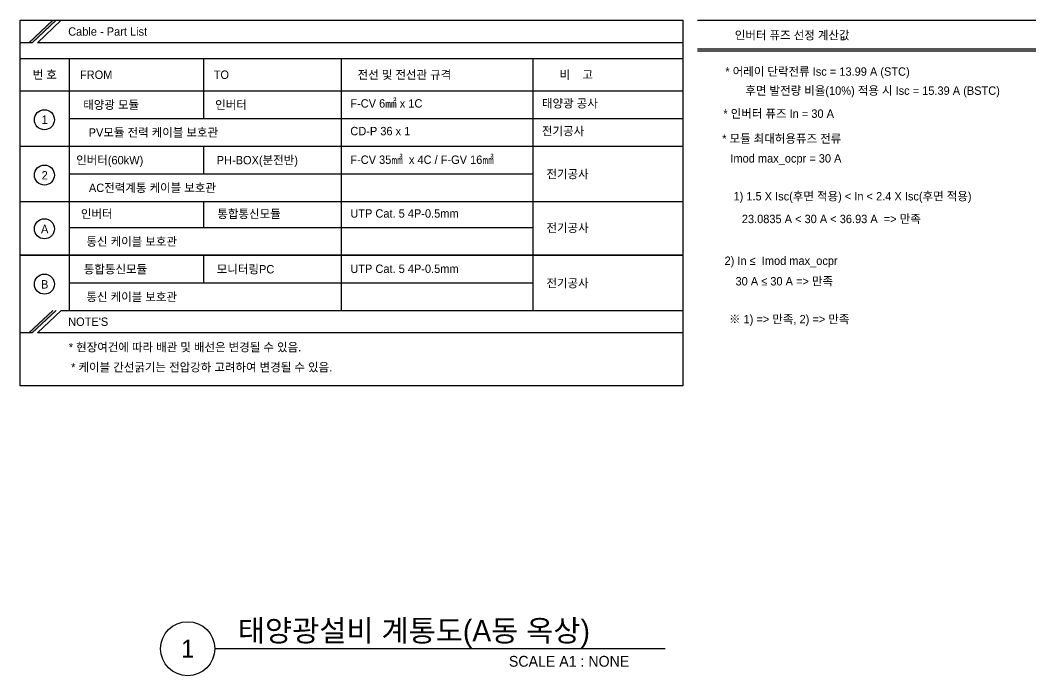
# Model space of a CAD drawing. Header units: millimetres. Extents: x 37541 to 999880, y 4425 to 2037423.
# Drawn here: x 836284 to 920750, y 1256250 to 1310825 of the extents above; entities that cross this region are included whole.
import ezdxf
from ezdxf.enums import TextEntityAlignment as Align

# ---------------------------------------------------------------- set-up
doc = ezdxf.new("R2010")
doc.units = ezdxf.units.MM
doc.header["$LTSCALE"] = 150
for name, color, linetype in [('-----29 Cable Schedule', 1, 'Continuous'), ('-----29 Indicator', 1, 'Continuous'), ('-----30 Text', 2, 'Continuous'), ('-----41 Drawing Title', 2, 'Continuous')]:
    doc.layers.add(name, color=color, linetype=linetype)
doc.styles.add('ELEC', font='')
doc.styles.get('ELEC').set_extended_font_data('Dotum')

msp = doc.modelspace()

# ---------------------------------------------------------------- linework, layer by layer
at = {"layer": '-----29 Cable Schedule'}
for p, q in [((839256.738, 1310825.129), (837283.152, 1308956.203)), ((837701.813, 1308956.203), (839675.398, 1310825.129)), ((837283.152, 1308956.203), (836283.626, 1308956.203)), ((891402.591, 1308956.203), (837701.813, 1308956.203)), ((891402.591, 1307629.352), (836283.626, 1307629.353)), ((840362.149, 1286660.998), (840362.151, 1307629.353)), ((851522.181, 1307629.353), (851522.181, 1302651.593)), ((863001.824, 1286660.998), (863001.825, 1307629.353)), ((878943.543, 1286660.998), (878943.544, 1307629.352)), ((836283.626, 1304954.666), (891402.591, 1304954.665)), ((840362.15, 1302651.593), (891402.59, 1302651.592)), ((836283.626, 1300348.519), (891402.591, 1300348.519)), ((851522.181, 1300348.519), (851522.181, 1298045.446)), ((840362.15, 1298045.446), (878943.544, 1298045.445)), ((836283.625, 1295742.373), (891402.59, 1295742.372)), ((851522.18, 1295742.372), (851522.18, 1293570.218)), ((840362.149, 1293570.218), (878943.543, 1293570.217)), ((851522.18, 1291267.144), (851522.18, 1288964.071)), ((840362.149, 1288964.071), (878943.543, 1288964.07)), ((839254.658, 1286660.998), (837282.452, 1284793.378)), ((837700.82, 1284793.378), (839673.026, 1286660.998)), ((839673.026, 1286660.998), (891402.59, 1286660.998)), ((837282.452, 1284793.378), (836283.625, 1284793.378)), ((891402.59, 1284793.378), (837700.82, 1284793.378))]:
    msp.add_line(p, q, dxfattribs=at)
for points in [[(891402.59, 1280400.002), (836283.625, 1280400.002), (836283.626, 1310825.129), (891402.59, 1310825.129)], [(836283.625, 1291267.144), (891402.59, 1291267.144)]]:
    msp.add_lwpolyline(points, close=True, dxfattribs=at)
for points in [[(837004.045, 1308956.203), (838977.631, 1310825.129)], [(837003.54, 1284793.378), (838975.746, 1286660.998)]]:
    msp.add_lwpolyline(points, dxfattribs=at)
for points in [[(838977.631, 1310825.129, -340536.996), (839256.738, 1310825.129, -340536.996), (837004.045, 1308956.203, -340536.996), (837283.152, 1308956.203, -340536.996)], [(838975.746, 1286660.998, -340298.945), (839254.658, 1286660.998, -340298.945), (837003.54, 1284793.378, -340298.945), (837282.452, 1284793.378, -340298.945)]]:
    msp.add_solid(points, dxfattribs=at)
at = {"layer": '-----29 Indicator'}
for centre in [(838286.784, 1302544.704), (838286.784, 1297938.557), (838286.783, 1293463.329, 0), (838286.783, 1293463.329, 0), (838286.783, 1288857.182, 0)]:
    msp.add_circle(centre, 836.13, dxfattribs=at)
at = {"layer": '-----41 Drawing Title', "color": 7}
msp.add_line((889940.427, 1258500.002), (852459.572, 1258500.002), dxfattribs=at)
msp.add_circle((850209.573, 1258500.002), 2250, dxfattribs=at)

# ---------------------------------------------------------------- texts
at = {"layer": '-----30 Text', "style": 'ELEC'}
for s, p in [('Cable - Part List', (840268.582, 1309890.666, -340536.996)), ('인버터(60kW)', (840927.477, 1299178.779)), ("NOTE'S", (840265.795, 1285727.188, -340298.945))]:
    msp.add_text(s, height=700, dxfattribs=at).set_placement(p, align=Align.MIDDLE_LEFT)
for s, p in [('번 호', (838322.888, 1306292.009)), ('전선 및 전선관 규격', (868237.456, 1306292.009)), ('비    고', (882529.92, 1306292.009)), ('FROM', (842595.962, 1306292.009)), ('TO', (853009.09, 1306292.009)), ('태양광 모듈', (843839.969, 1303784.926)), ('인버터', (853808.273, 1303784.926)), ('1', (838312.739, 1302551.53)), ('PV모듈 전력 케이블 보호관', (847352.794, 1301481.853)), ('PH-BOX(분전반)', (856001.286, 1299178.779)), ('2', (838313.382, 1297918.604)), ('전기공사', (881807.509, 1298013.535)), ('AC전력계통 케이블 보호관', (847274.748, 1296875.706)), ('인버터', (842643.28, 1294703.551, 0)), ('통합통신모듈', (855310.641, 1294703.551, 0)), ('A', (838313.381, 1293443.376, 0)), ('전기공사', (881807.508, 1293538.306, 0)), ('통신 케이블 보호관', (845549.593, 1292400.478, 0)), ('통합통신모듈', (844198.184, 1290097.404, 0)), ('모니터링PC', (855015.98, 1290097.404, 0)), ('B', (838313.381, 1288837.229, 0)), ('전기공사', (881807.508, 1288932.16, 0)), ('통신 케이블 보호관', (845549.593, 1287794.331, 0))]:
    msp.add_text(s, height=700, dxfattribs=at).set_placement(p, align=Align.MIDDLE_CENTER)
for s, p in [('F-CV 6㎟ x 1C', (863738.185, 1303341.754)), ('태양광 공사', (879679.905, 1303341.754)), ('CD-P 36 x 1', (863738.185, 1301038.681)), ('전기공사', (879679.905, 1301038.68)), ('F-CV 35㎟  x 4C / F-GV 16㎟', (863738.185, 1298654.962)), ('UTP Cat. 5 4P-0.5mm', (863738.179, 1294179.734, 0)), ('UTP Cat. 5 4P-0.5mm', (863738.179, 1289573.587, 0))]:
    msp.add_text(s, height=700, dxfattribs=at).set_placement(p, align=Align.BOTTOM_LEFT)
for s, p in [('* 현장여건에 따라 배관 및 배선은 변경될 수 있음.', (849983.474, 1283250.22)), ('* 케이블 간선굵기는 전압강하 고려하여 변경될 수 있음.', (851369.644, 1281581.851))]:
    msp.add_text(s, height=700, dxfattribs=at).set_placement(p, align=Align.CENTER)
at = {"layer": '-----41 Drawing Title', "color": 2, "style": 'ELEC'}
msp.add_text('태양광설비 계통도(A동 옥상)', height=1800, dxfattribs=at).set_placement((854376.726, 1259100.002))
at = {"layer": '-----41 Drawing Title', "color": 7, "style": 'ELEC'}
msp.add_text('1', height=1500, dxfattribs=at).set_placement((850209.573, 1258500.002), align=Align.MIDDLE)
at = {"layer": '-----41 Drawing Title', "style": 'ELEC'}
msp.add_text('SCALE A1 : NONE', height=900, dxfattribs=at).set_placement((886940.427, 1257000.002), align=Align.RIGHT)

# ---------------------------------------------------------------- wipeouts: each hides what was drawn before it
msp.add_wipeout([(892604.32, 1310825.129), (920750.112, 1310825.129), (920750.112, 1280400.002), (892604.32, 1280400.002)]).dxf.layer = '-----29 Cable Schedule'

# ---------------------------------------------------------------- next in the draw order: linework, layer by layer
at = {"layer": '-----29 Cable Schedule'}
for points in [[(892604.32, 1310825.129), (920750.112, 1310825.129)], [(892604.32, 1308441.124), (920750.112, 1308441.124)], [(892604.32, 1308283.809), (920750.112, 1308283.809)]]:
    msp.add_lwpolyline(points, dxfattribs=at)

# ---------------------------------------------------------------- next in the draw order: texts
at = {"layer": '-----30 Text', "style": 'ELEC'}
for s, p in [('인버터 퓨즈 선정 계산값', (900492.538, 1309578.484)), ('* 어레이 단락전류 Isc = 13.99 A (STC)', (902600.797, 1306557.078)), ('후면 발전량 비율(10%%%) 적용 시 Isc = 15.39 A (BSTC) ', (907309.904, 1304967.034)), ('* 인버터 퓨즈 In = 30 A ', (899496.69, 1303050.619)), ('* 모듈 최대허용퓨즈 전류', (899625.505, 1300969.891)), ('Imod max_ocpr = 30 A ', (900098.088, 1299327.414)), ('1) 1.5 X Isc(후면 적용) < In < 2.4 X Isc(후면 적용)', (905512.221, 1296175.137)), ('23.0835 A < 30 A < 36.93 A  => 만족', (903750.541, 1294284.281)), ('2) In ≤  Imod max_ocpr', (899570.849, 1290804.283)), ('30 A ≤ 30 A => 만족', (899835.766, 1289094.915)), ('※ 1) => 만족, 2) => 만족', (900246.903, 1285940.747))]:
    msp.add_text(s, height=700, dxfattribs=at).set_placement(p, align=Align.MIDDLE_CENTER)

doc.saveas('drawing.dxf')
